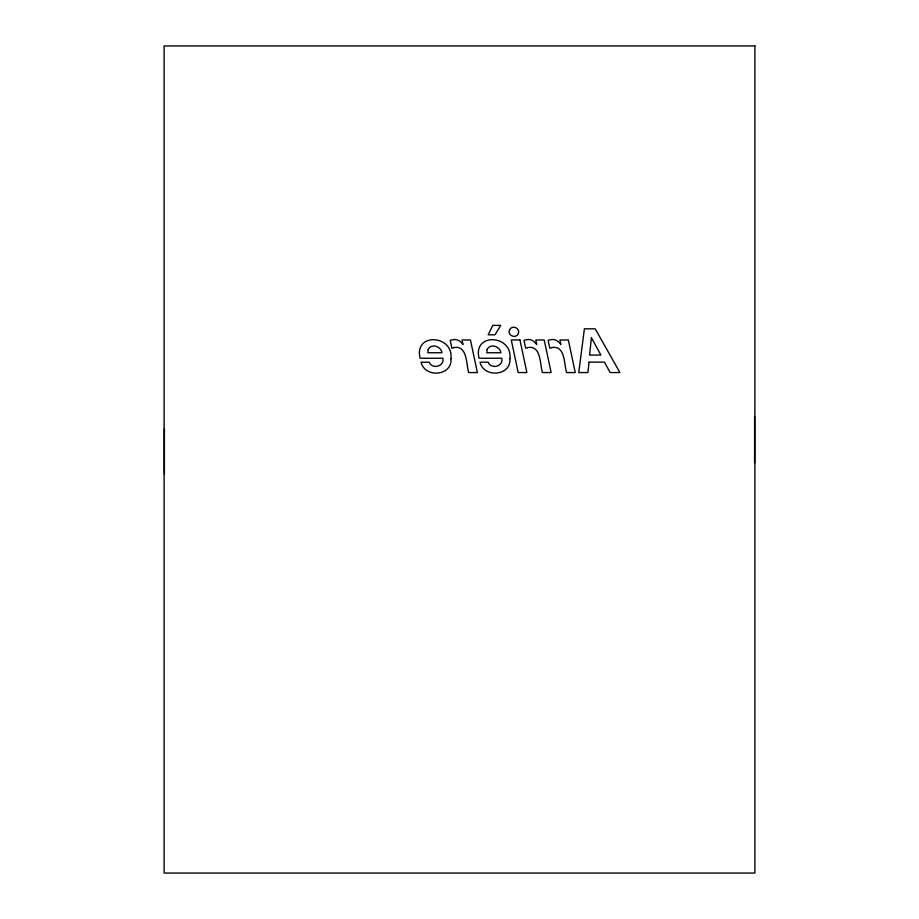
<?xml version="1.0" encoding="UTF-8"?>
<svg xmlns="http://www.w3.org/2000/svg" width="919" height="919" viewBox="0 0 919 919"><rect width="100%" height="100%" fill="white"/><g stroke="black" fill="none" stroke-linecap="round" stroke-linejoin="round"><path stroke-width="1.38" d="M754.591 416.571L754.591 462.739M164.409 428.759L164.409 473.963M450.942 358.617C452.596 376.101 424.704 378.318 421.086 362.189L429.242 362.189C432.079 369.691 444.727 366.509 442.855 358.249L420.121 358.249C413.665 332.253 453.687 334.711 450.942 358.617M509.884 358.617C511.538 376.101 483.635 378.318 480.017 362.189L488.173 362.189C491.01 369.691 503.658 366.509 501.785 358.249L479.052 358.249C472.596 332.253 512.618 334.711 509.884 358.617M591.399 337.698L589.573 355.067L600.911 355.067L591.399 337.698M589.033 362.132L587.942 372.563L578.752 372.563L584.392 328.818L595.19 328.818L619.923 372.563L610.136 372.563L604.438 362.132L589.033 362.132M428.174 349.565L427.852 352.758L441.97 352.758C441.154 346.337 431.08 342.959 428.174 349.565M487.104 349.565L486.783 352.758L500.912 352.758C500.085 346.337 490.011 342.959 487.104 349.565M509.551 329.967C507.047 335.481 516.018 339.18 518.247 333.654C520.751 328.14 511.757 324.407 509.551 329.967M492.848 325.383L488.15 334.815L495.031 334.815L500.752 325.383L492.848 325.383M453.917 347.566L451.918 348.244L450.218 340.306L454.342 339.49A9.362 9.362 0 0 1 461.281 342.465L462.981 344.522L462.073 339.973L470.436 339.973L477.386 372.563L468.713 372.563C466.082 364.51 467.599 344.993 453.917 347.566M527.678 347.566L525.679 348.244L523.979 340.306L528.103 339.49A9.362 9.362 0 0 1 535.042 342.465L536.742 344.522L535.834 339.973L544.197 339.973L551.136 372.563L542.474 372.563C539.832 364.51 541.36 344.993 527.678 347.566M551.814 347.566L549.803 348.244L548.103 340.306L552.227 339.49A9.362 9.362 0 0 1 559.166 342.465L560.866 344.522L559.958 339.973L568.333 339.973L575.271 372.563L566.598 372.563C563.967 364.51 565.484 344.993 551.814 347.566M754.89 45.95L164.11 45.95L164.11 873.05L754.89 873.05L754.89 45.95M519.97 339.973L511.274 339.973L518.19 372.563L526.886 372.563L519.97 339.973"/></g></svg>
